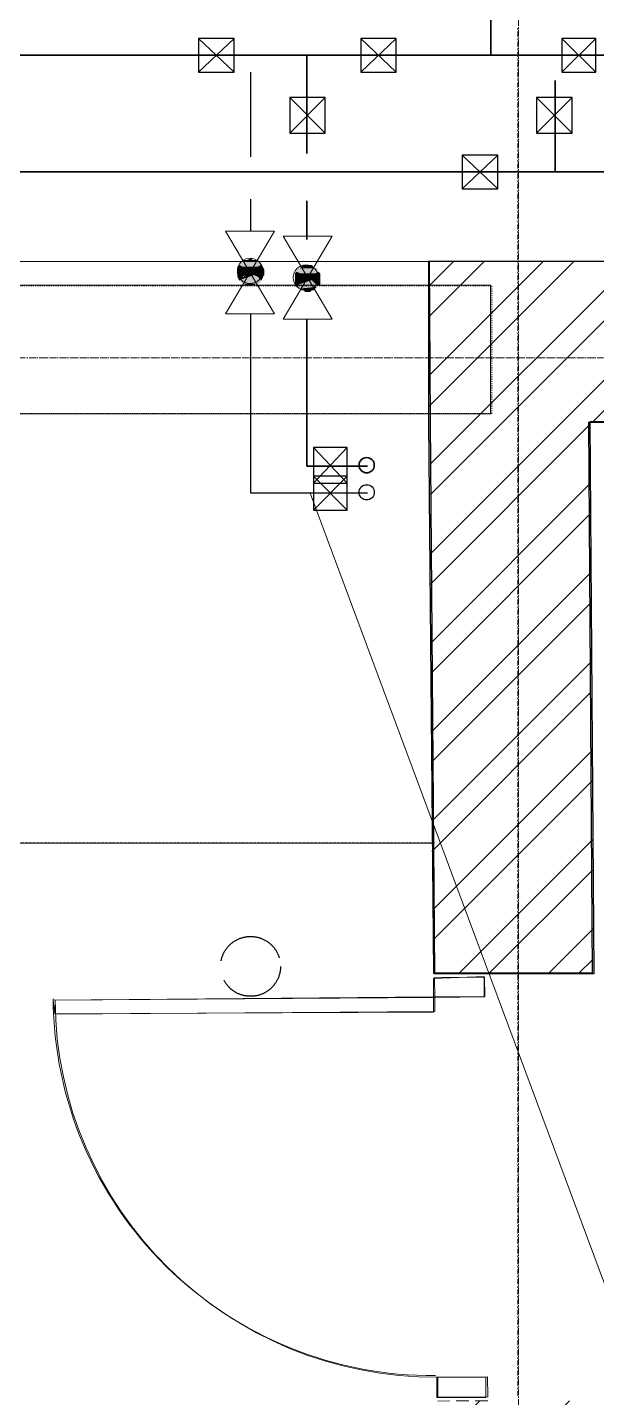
# Model space of a CAD drawing. Header units: millimetres. Extents: x -10178924 to 11692288, y -947381 to 58396.
# Drawn here: x 764928 to 766354, y -824944 to -821513 of the extents above; entities that cross this region are included whole.
import ezdxf

# ---------------------------------------------------------------- set-up
doc = ezdxf.new("R2010")
doc.units = ezdxf.units.MM
for name, pattern in [('334', [5, 4, -1]), ('HIDDEN', [9.525, 6.35, -3.175]), ('короткая штриховая', [282.222222, 141.111111, -141.111111]), ('невидимая', [9.525, 6.35, -3.175]), ('осевая', [50.8, 31.75, -6.35, 6.35, -6.35])]:
    doc.linetypes.add(name, pattern=pattern)
for name, color, linetype, lineweight in [('PDF _0', 7, 'Continuous', 9), ('PDF _Текст', 7, 'Continuous', 5), ('АР_Двери', 250, 'Continuous', 9), ('Балки.1', 7, 'Continuous', 9), ('Двери', 7, 'Continuous', 9), ('Контур пол Подвал', 7, 'Continuous', 9), ('Основная ГКЛ', 250, 'Continuous', 9), ('Размеры осевые', 153, 'Continuous', 9), ('ШТРИХОВКА', 252, 'Continuous', 15)]:
    doc.layers.add(name, color=color, linetype=linetype, lineweight=lineweight)
for name, color, linetype, true_color in [('PDF _АР_Двери', 7, 'Continuous', 0x545454), ('PDF _Контур пол Подвал', 7, 'Continuous', 0xcd6928), ('PDF _Основная ГКЛ', 7, 'Continuous', 0x545454), ('PDF _Размеры осевые', 7, 'Continuous', 0x5d6970), ('PDF _штриховка', 7, 'Continuous', 0x95834a)]:
    doc.layers.add(name, color=color, linetype=linetype, true_color=true_color)
for name, color, linetype in [('PDF _Балки.1', 7, 'Continuous'), ('PDF _В1_Арматура', 7, 'Continuous'), ('PDF _ВК_В1', 5, 'Continuous'), ('PDF _ВК_Т3', 1, 'Continuous'), ('PDF _ВК_Т4', 6, 'Continuous'), ('PDF _ОСНОВНАЯ', 1, 'Continuous'), ('PDF _Стены внутр.1', 7, 'Continuous'), ('Стены внутр.1', 7, 'Continuous')]:
    doc.layers.add(name, color=color, linetype=linetype)
doc.layers.add('Шахты для нанесения на ТХ', color=210, linetype='Continuous', lineweight=60, plot=False)

# ---------------------------------------------------------------- blocks, each defined once
blk = doc.blocks.new('*U2224')
at = {"layer": 'АР_Двери'}
for points in [[(-1001, 0), (-1051, 0), (-1051, 125), (-1001, 125)], [(-50, 0), (0, 0), (0, 125), (-50, 125)], [(-50, -951), (-85, -951), (-85, 0), (-50, 0)]]:
    blk.add_lwpolyline(points, close=True, dxfattribs=at)
blk.add_arc((-50, 0), 951, 180, 270, dxfattribs=at)
at = {"layer": 'Основная ГКЛ', "linetype": 'HIDDEN', "ltscale": 5}
for p, q in [((-1061, 125), (-1061, 0)), ((10, 0), (10, 125))]:
    blk.add_line(p, q, dxfattribs=at)
blk = doc.blocks.new('A$C5282721b')
at = {"layer": 'ШТРИХОВКА', "ltscale": 100, "true_color": 0x000000, "transparency": 33554687}
h = blk.add_hatch(dxfattribs=at)
h.set_pattern_fill('ANSI31', color=18, scale=50)
h.set_pattern_definition([(45, (-81439.85, -10657.2), (-112.2532, 112.2532), [])])
h.paths.add_polyline_path([(43589.43, -43091.789), (43989.442, -43091.789), (43978.799, -41709.464), (59272.291, -41709.464), (59272.291, -41309.464), (54778.974, -41309.464), (54778.974, -37367.72), (54379.879, -37367.72), (54378.974, -41309.464), (43575.708, -41309.464)])
h.paths.add_polyline_path([(43998.193, -44162.264), (43598.195, -44162.406), (43603.498, -44917.161), (44003.486, -44916.003)])
at = {"layer": 'Балки.1', "color": 18, "linetype": 'короткая штриховая', "ltscale": 0.02, "true_color": 0x000000, "transparency": 33554687}
for p, q in [((41973.795, -41369.704), (43732.649, -41369.704)), ((43732.649, -41689.704), (43732.649, -41369.704)), ((41973.795, -41689.704), (43732.649, -41689.704))]:
    blk.add_line(p, q, dxfattribs=at)
at = {"layer": 'Контур пол Подвал', "color": 18, "linetype": 'невидимая', "true_color": 0x000000, "transparency": 33554687}
for p, q in [((54378.974, -41309.464), (40553.725, -41309.464)), ((43589.618, -42764.958), (40553.725, -42764.958))]:
    blk.add_line(p, q, dxfattribs=at)
at = {"layer": 'Размеры осевые', "color": 251, "linetype": 'осевая', "ltscale": 0.5, "transparency": 33554687}
for p, q in [((43800, -52200), (43800, -40100)), ((-9750, -41550), (62308.109, -41550))]:
    blk.add_line(p, q, dxfattribs=at)
at = {"layer": 'Стены внутр.1', "color": 18, "linetype": 'Continuous', "true_color": 0x000000, "transparency": 33554687}
blk.add_line((43589.43, -43091.789), (43989.442, -43091.789), dxfattribs=at)
at = {"layer": 'Стены внутр.1', "color": 18, "linetype": 'Continuous', "true_color": 0x000000, "transparency": 33554687, "flags": 128}
for points in [[(54378.974, -41309.464), (43575.708, -41309.464)], [(43575.708, -41309.464), (43578.787, -41709.464)], [(43578.787, -41709.464), (43589.43, -43091.789)], [(43978.799, -41709.464), (59272.291, -41709.464)], [(43989.442, -43091.789), (43978.799, -41709.464)]]:
    blk.add_lwpolyline(points, dxfattribs=at)
at = {"layer": 'Шахты для нанесения на ТХ', "linetype": '334', "lineweight": 30, "ltscale": 50, "transparency": 33554687}
blk.add_circle((43128.602, -43074.2), 75, dxfattribs=at)
at = {"layer": 'Двери', "color": 18, "linetype": 'Continuous', "ltscale": 2, "true_color": 0x000000, "transparency": 33554687, "xscale": -0.9999999999999996, "rotation": 270.4411139080277}
blk.add_blockref('*U2224', (43589.507, -43101.789), dxfattribs=at)

msp = doc.modelspace()

# ---------------------------------------------------------------- linework, layer by layer
at = {"layer": 'PDF _0', "lineweight": 25}
for points in [[(765356.8, -821625.5), (765445.7, -821625.5), (765445.7, -821540.8), (765356.8, -821540.8)], [(765763.2, -821625.5), (765852.1, -821625.5), (765852.1, -821540.8), (765763.2, -821540.8)], [(766267, -821625.5), (766351.7, -821625.5), (766351.7, -821540.8), (766267, -821540.8)], [(765585.4, -821777.9), (765674.3, -821777.9), (765674.3, -821689), (765585.4, -821689)], [(766203.5, -821777.9), (766292.4, -821777.9), (766292.4, -821689), (766203.5, -821689)], [(766017.2, -821917.6), (766106.1, -821917.6), (766106.1, -821832.9), (766017.2, -821832.9)], [(765644.7, -822654.2), (765729.4, -822654.2), (765729.4, -822565.3), (765644.7, -822565.3)], [(765644.7, -822721.9), (765729.4, -822721.9), (765729.4, -822637.2), (765644.7, -822637.2)]]:
    msp.add_lwpolyline(points, close=True, dxfattribs=at)
for points in [[(765356.8, -821540.8), (765445.7, -821625.5)], [(765445.7, -821540.8), (765356.8, -821625.5)], [(765763.2, -821540.8), (765852.1, -821625.5)], [(765852.1, -821540.8), (765763.2, -821625.5)], [(766267, -821540.8), (766351.7, -821625.5)], [(766351.7, -821540.8), (766267, -821625.5)], [(765585.4, -821689), (765674.3, -821777.9)], [(765674.3, -821689), (765585.4, -821777.9)], [(766203.5, -821689), (766292.4, -821777.9)], [(766292.4, -821689), (766203.5, -821777.9)], [(766017.2, -821832.9), (766106.1, -821917.6)], [(766106.1, -821832.9), (766017.2, -821917.6)], [(765644.7, -822565.3), (765729.4, -822654.2)], [(765729.4, -822565.3), (765644.7, -822654.2)], [(765644.7, -822637.2), (765729.4, -822721.9)], [(765729.4, -822637.2), (765644.7, -822721.9)]]:
    msp.add_lwpolyline(points, dxfattribs=at)
at = {"layer": 'PDF _АР_Двери', "lineweight": 9}
for points in [[(765945.3, -823941.1), (765945.3, -823894.6), (766072.3, -823890.3), (766072.3, -823941.1)], [(764992.8, -823949.6), (764997, -823983.5), (765945.2, -823979.2), (765945.2, -823941.1)], [(765953.7, -824893.6), (765953.7, -824944.4), (766076.5, -824944.4), (766076.5, -824893.6)]]:
    msp.add_lwpolyline(points, close=True, dxfattribs=at)
msp.add_arc((765943.1, -823939), 950.4, 180.4371, 270.4372, dxfattribs=at)
at = {"layer": 'PDF _Балки.1', "lineweight": 9}
msp.add_lwpolyline([(734372.8, -822480.6), (764326.9, -822480.6), (766087.9, -822480.6), (766087.9, -822158.9), (764326.9, -822158.9)], dxfattribs=at)
at = {"layer": 'PDF _В1_Арматура', "lineweight": 0}
for points in [[(765424.6, -822023.4), (765547.3, -822230.8), (765424.6, -822230.8)], [(765424.6, -822023.4), (765547.3, -822023.4), (765424.6, -822230.8)], [(765568.5, -822036.1), (765691.3, -822243.5), (765568.5, -822243.5)], [(765568.5, -822036.1), (765691.3, -822036.1), (765568.5, -822243.5)], [(765496.5, -822120.8), (765488.1, -822125), (765496.5, -822120.8)], [(765640.5, -822133.5), (765627.8, -822141.9), (765640.5, -822133.5)], [(765466.9, -822137.7), (765458.4, -822146.2), (765466.9, -822137.7)], [(765517.7, -822137.7), (765513.5, -822146.2), (765517.7, -822137.7)], [(765610.8, -822154.6), (765602.4, -822158.9), (765610.8, -822154.6)], [(765661.6, -822154.6), (765657.4, -822158.9), (765661.6, -822154.6)]]:
    msp.add_lwpolyline(points, dxfattribs=at)
for centre in [(765485.9, -822122.9), (765625.6, -822139.8)]:
    msp.add_circle(centre, 31.7, dxfattribs=at)
at = {"layer": 'PDF _В1_Арматура', "transparency": 33554559}
for points in [[(765513.5, -822103.8), (765462.7, -822103.8), (765509.2, -822099.6)], [(765462.7, -822103.8), (765509.2, -822099.6), (765466.9, -822099.6)], [(765509.2, -822099.6), (765466.9, -822099.6), (765500.8, -822095.4)], [(765466.9, -822099.6), (765500.8, -822095.4), (765471.1, -822095.4)], [(765500.8, -822095.4), (765471.1, -822095.4), (765496.5, -822095.4)], [(765471.1, -822095.4), (765496.5, -822095.4), (765475.4, -822095.4)], [(765496.5, -822095.4), (765475.4, -822095.4), (765492.3, -822095.4)], [(765475.4, -822095.4), (765492.3, -822095.4), (765479.6, -822095.4)], [(765492.3, -822095.4), (765479.6, -822095.4), (765488.1, -822091.1)], [(765466.9, -822112.3), (765454.2, -822112.3), (765458.4, -822108.1)], [(765475.4, -822120.8), (765454.2, -822120.8), (765466.9, -822112.3)], [(765454.2, -822120.8), (765466.9, -822112.3), (765454.2, -822112.3)], [(765488.1, -822125), (765454.2, -822125), (765475.4, -822120.8)], [(765454.2, -822125), (765475.4, -822120.8), (765454.2, -822120.8)], [(765475.4, -822133.5), (765454.2, -822133.5), (765488.1, -822125)], [(765454.2, -822133.5), (765488.1, -822125), (765454.2, -822125)], [(765466.9, -822137.7), (765454.2, -822137.7), (765475.4, -822133.5)], [(765454.2, -822137.7), (765475.4, -822133.5), (765454.2, -822133.5)], [(765513.5, -822108.1), (765458.4, -822108.1), (765513.5, -822103.8)], [(765458.4, -822108.1), (765513.5, -822103.8), (765462.7, -822103.8)], [(765466.9, -822112.3), (765513.5, -822108.1), (765458.4, -822108.1)], [(765513.5, -822146.2), (765458.4, -822146.2), (765496.5, -822133.5)], [(765458.4, -822146.2), (765496.5, -822133.5), (765475.4, -822133.5)], [(765505, -822112.3), (765466.9, -822112.3), (765513.5, -822108.1)], [(765475.4, -822120.8), (765505, -822112.3), (765466.9, -822112.3)], [(765496.5, -822120.8), (765475.4, -822120.8), (765505, -822112.3)], [(765488.1, -822125), (765496.5, -822120.8), (765475.4, -822120.8)], [(765488.1, -822125), (765488.1, -822125), (765475.4, -822133.5)], [(765488.1, -822125), (765475.4, -822133.5), (765496.5, -822133.5)], [(765521.9, -822125), (765488.1, -822125), (765521.9, -822120.8)], [(765488.1, -822125), (765521.9, -822120.8), (765496.5, -822120.8)], [(765496.5, -822133.5), (765521.9, -822125), (765488.1, -822125)], [(765521.9, -822120.8), (765496.5, -822120.8), (765517.7, -822112.3)], [(765496.5, -822120.8), (765517.7, -822112.3), (765505, -822112.3)], [(765521.9, -822133.5), (765496.5, -822133.5), (765521.9, -822125)], [(765505, -822137.7), (765521.9, -822133.5), (765496.5, -822133.5)], [(765505, -822112.3), (765517.7, -822112.3), (765513.5, -822108.1)], [(765517.7, -822137.7), (765505, -822137.7), (765521.9, -822133.5)], [(765610.8, -822129.2), (765598.1, -822129.2), (765602.4, -822125)], [(765619.3, -822133.5), (765598.1, -822133.5), (765610.8, -822129.2)], [(765598.1, -822133.5), (765610.8, -822129.2), (765598.1, -822129.2)], [(765627.8, -822141.9), (765598.1, -822141.9), (765619.3, -822133.5)], [(765598.1, -822141.9), (765619.3, -822133.5), (765598.1, -822133.5)], [(765657.4, -822125), (765602.4, -822125), (765653.2, -822116.5)], [(765602.4, -822125), (765653.2, -822116.5), (765606.6, -822116.5)], [(765610.8, -822129.2), (765657.4, -822125), (765602.4, -822125)], [(765653.2, -822116.5), (765606.6, -822116.5), (765648.9, -822116.5)], [(765606.6, -822116.5), (765648.9, -822116.5), (765610.8, -822116.5)], [(765648.9, -822116.5), (765610.8, -822116.5), (765644.7, -822112.3)], [(765610.8, -822116.5), (765644.7, -822112.3), (765615.1, -822112.3)], [(765648.9, -822129.2), (765610.8, -822129.2), (765657.4, -822125)], [(765619.3, -822133.5), (765648.9, -822129.2), (765610.8, -822129.2)], [(765644.7, -822112.3), (765615.1, -822112.3), (765640.5, -822108.1)], [(765615.1, -822112.3), (765640.5, -822108.1), (765619.3, -822108.1)], [(765640.5, -822108.1), (765619.3, -822108.1), (765636.2, -822108.1)], [(765619.3, -822108.1), (765636.2, -822108.1), (765623.5, -822108.1)], [(765640.5, -822133.5), (765619.3, -822133.5), (765648.9, -822129.2)], [(765627.8, -822141.9), (765640.5, -822133.5), (765619.3, -822133.5)], [(765636.2, -822108.1), (765623.5, -822108.1), (765627.8, -822108.1)], [(765661.6, -822141.9), (765627.8, -822141.9), (765661.6, -822133.5)], [(765627.8, -822141.9), (765661.6, -822133.5), (765640.5, -822133.5)], [(765661.6, -822133.5), (765640.5, -822133.5), (765661.6, -822129.2)], [(765640.5, -822133.5), (765661.6, -822129.2), (765648.9, -822129.2)], [(765648.9, -822129.2), (765661.6, -822129.2), (765657.4, -822125)], [(765458.4, -822146.2), (765466.9, -822137.7), (765454.2, -822137.7)], [(765462.7, -822150.4), (765513.5, -822146.2), (765458.4, -822146.2)], [(765513.5, -822150.4), (765462.7, -822150.4), (765513.5, -822146.2)], [(765466.9, -822154.6), (765513.5, -822150.4), (765462.7, -822150.4)], [(765509.2, -822154.6), (765466.9, -822154.6), (765513.5, -822150.4)], [(765471.1, -822154.6), (765509.2, -822154.6), (765466.9, -822154.6)], [(765475.4, -822158.9), (765500.8, -822154.6), (765471.1, -822154.6)], [(765500.8, -822154.6), (765471.1, -822154.6), (765509.2, -822154.6)], [(765496.5, -822158.9), (765475.4, -822158.9), (765500.8, -822154.6)], [(765479.6, -822158.9), (765496.5, -822158.9), (765475.4, -822158.9)], [(765488.1, -822158.9), (765492.3, -822158.9), (765479.6, -822158.9)], [(765492.3, -822158.9), (765479.6, -822158.9), (765496.5, -822158.9)], [(765513.5, -822146.2), (765517.7, -822137.7), (765505, -822137.7)], [(765619.3, -822146.2), (765598.1, -822146.2), (765627.8, -822141.9)], [(765598.1, -822146.2), (765627.8, -822141.9), (765598.1, -822141.9)], [(765610.8, -822154.6), (765598.1, -822154.6), (765619.3, -822146.2)], [(765598.1, -822154.6), (765619.3, -822146.2), (765598.1, -822146.2)], [(765602.4, -822158.9), (765610.8, -822154.6), (765598.1, -822154.6)], [(765657.4, -822158.9), (765602.4, -822158.9), (765640.5, -822146.2)], [(765602.4, -822158.9), (765640.5, -822146.2), (765619.3, -822146.2)], [(765606.6, -822163.1), (765657.4, -822158.9), (765602.4, -822158.9)], [(765653.2, -822163.1), (765606.6, -822163.1), (765657.4, -822158.9)], [(765610.8, -822167.3), (765653.2, -822163.1), (765606.6, -822163.1)], [(765648.9, -822167.3), (765610.8, -822167.3), (765653.2, -822163.1)], [(765615.1, -822171.6), (765648.9, -822167.3), (765610.8, -822167.3)], [(765644.7, -822171.6), (765615.1, -822171.6), (765648.9, -822167.3)], [(765627.8, -822141.9), (765627.8, -822141.9), (765619.3, -822146.2)], [(765627.8, -822141.9), (765619.3, -822146.2), (765640.5, -822146.2)], [(765640.5, -822146.2), (765661.6, -822141.9), (765627.8, -822141.9)], [(765661.6, -822146.2), (765640.5, -822146.2), (765661.6, -822141.9)], [(765648.9, -822154.6), (765661.6, -822146.2), (765640.5, -822146.2)], [(765661.6, -822154.6), (765648.9, -822154.6), (765661.6, -822146.2)], [(765657.4, -822158.9), (765661.6, -822154.6), (765648.9, -822154.6)], [(765619.3, -822171.6), (765644.7, -822171.6), (765615.1, -822171.6)], [(765623.5, -822175.8), (765640.5, -822171.6), (765619.3, -822171.6)], [(765640.5, -822171.6), (765619.3, -822171.6), (765644.7, -822171.6)], [(765636.2, -822175.8), (765623.5, -822175.8), (765640.5, -822171.6)], [(765627.8, -822175.8), (765636.2, -822175.8), (765623.5, -822175.8)]]:
    msp.add_solid(points, dxfattribs=at)
at = {"layer": 'PDF _ВК_В1', "lineweight": 30}
for points in [[(765488.1, -821837.1), (765488.1, -821625.5)], [(765488.1, -822023.4), (765488.1, -821943)], [(765488.1, -822679.6), (765488.1, -822230.9)], [(765780.2, -822679.6), (765488.1, -822679.6)]]:
    msp.add_lwpolyline(points, dxfattribs=at)
msp.add_circle((765778, -822677.5), 19.1, dxfattribs=at)
at = {"layer": 'PDF _ВК_Т3', "lineweight": 35}
for points in [[(766089.2, -821358.8), (766089.2, -821583.1)], [(777980.7, -821583.1), (747497.5, -821583.1), (723215.9, -821583.1)], [(765627.8, -821828.7), (765627.8, -821583.1)], [(765627.8, -822044.6), (765627.8, -821947.2)], [(765627.8, -822611.8), (765627.8, -822243.6)], [(765780.2, -822611.8), (765627.8, -822611.8)]]:
    msp.add_lwpolyline(points, dxfattribs=at)
msp.add_circle((765778, -822609.7), 19.1, dxfattribs=at)
at = {"layer": 'PDF _ВК_Т4', "lineweight": 35}
for points in [[(766250.1, -821646.6), (766250.1, -821875.2)], [(778082.3, -821735.5), (778082.3, -821875.2), (747256.2, -821875.2), (722923.8, -821875.2)]]:
    msp.add_lwpolyline(points, dxfattribs=at)
at = {"layer": 'PDF _Контур пол Подвал', "lineweight": 9}
for points in [[(776736.1, -822099.6), (762910.5, -822099.6)], [(765945.3, -823555.9), (762910.1, -823555.9)]]:
    msp.add_lwpolyline(points, dxfattribs=at)
at = {"layer": 'PDF _ОСНОВНАЯ', "lineweight": 35}
msp.add_lwpolyline([(765945.3, -823881.9), (766343.2, -823881.9)], dxfattribs=at)
at = {"layer": 'PDF _Основная ГКЛ', "lineweight": 9}
msp.add_lwpolyline([(765945.3, -823881.9), (766072.3, -823881.9)], dxfattribs=at)
at = {"layer": 'PDF _Размеры осевые', "lineweight": 9}
for points in [[(766156.9, -821519.6), (766156.9, -821515.4)], [(766156.9, -821536.6), (766156.9, -821523.9)], [(766156.9, -821545), (766156.9, -821540.8)], [(766156.9, -821562), (766156.9, -821549.3)], [(766156.9, -821570.4), (766156.9, -821566.2)], [(766156.9, -821587.4), (766156.9, -821574.7)], [(766156.9, -821595.8), (766156.9, -821591.6)], [(766156.9, -821612.8), (766156.9, -821600.1)], [(766156.9, -821621.2), (766156.9, -821617)], [(766156.9, -821638.2), (766156.9, -821625.5)], [(766156.9, -821646.6), (766156.9, -821642.4)], [(766156.9, -821663.6), (766156.9, -821650.9)], [(766156.9, -821672), (766156.9, -821667.8)], [(766156.9, -821689), (766156.9, -821676.3)], [(766156.9, -821697.4), (766156.9, -821693.2)], [(766156.9, -821714.4), (766156.9, -821701.7)], [(766156.9, -821722.8), (766156.9, -821718.6)], [(766156.9, -821739.8), (766156.9, -821727.1)], [(766156.9, -821748.2), (766156.9, -821744)], [(766156.9, -821765.2), (766156.9, -821752.5)], [(766156.9, -821773.6), (766156.9, -821769.4)], [(766156.9, -821790.6), (766156.9, -821777.9)], [(766156.9, -821799), (766156.9, -821794.8)], [(766156.9, -821816), (766156.9, -821803.3)], [(766156.9, -821824.4), (766156.9, -821820.2)], [(766156.9, -821841.4), (766156.9, -821828.7)], [(766156.9, -821849.8), (766156.9, -821845.6)], [(766156.9, -821866.8), (766156.9, -821854.1)], [(766156.9, -821875.2), (766156.9, -821871)], [(766156.9, -821892.2), (766156.9, -821879.5)], [(766156.9, -821900.6), (766156.9, -821896.4)], [(766156.9, -821917.6), (766156.9, -821904.9)], [(766156.9, -821926), (766156.9, -821921.8)], [(766156.9, -821943), (766156.9, -821930.3)], [(766156.9, -821951.4), (766156.9, -821947.2)], [(766156.9, -821968.4), (766156.9, -821955.7)], [(766156.9, -821976.8), (766156.9, -821972.6)], [(766156.9, -821993.8), (766156.9, -821981.1)], [(766156.9, -822002.2), (766156.9, -821998)], [(766156.9, -822019.2), (766156.9, -822006.5)], [(766156.9, -822027.6), (766156.9, -822023.4)], [(766156.9, -822044.6), (766156.9, -822031.9)], [(766156.9, -822053), (766156.9, -822048.8)], [(766156.9, -822070), (766156.9, -822057.3)], [(766156.9, -822078.4), (766156.9, -822074.2)], [(766156.9, -822095.4), (766156.9, -822082.7)], [(766156.9, -822103.8), (766156.9, -822099.6)], [(766156.9, -822120.8), (766156.9, -822108.1)], [(766156.9, -822129.2), (766156.9, -822125)], [(766156.9, -822146.2), (766156.9, -822133.5)], [(766156.9, -822154.6), (766156.9, -822150.4)], [(766156.9, -822171.6), (766156.9, -822158.9)], [(766156.9, -822180), (766156.9, -822175.8)], [(766156.9, -822197), (766156.9, -822184.3)], [(766156.9, -822205.4), (766156.9, -822201.2)], [(766156.9, -822222.4), (766156.9, -822209.7)], [(766156.9, -822230.8), (766156.9, -822226.6)], [(766156.9, -822247.8), (766156.9, -822235.1)], [(766156.9, -822256.2), (766156.9, -822252)], [(766156.9, -822273.2), (766156.9, -822260.5)], [(766156.9, -822281.6), (766156.9, -822277.4)], [(766156.9, -822298.6), (766156.9, -822285.9)], [(766156.9, -822307), (766156.9, -822302.8)], [(764929.3, -822340.9), (764929.3, -822340.9)], [(764933.5, -822340.9), (764950.4, -822340.9)], [(764954.7, -822340.9), (764954.7, -822340.9)], [(764958.9, -822340.9), (764975.8, -822340.9)], [(764980.1, -822340.9), (764980.1, -822340.9)], [(764984.3, -822340.9), (765001.2, -822340.9)], [(765005.5, -822340.9), (765005.5, -822340.9)], [(765009.7, -822340.9), (765026.6, -822340.9)], [(765030.9, -822340.9), (765030.9, -822340.9)], [(765035.1, -822340.9), (765052, -822340.9)], [(765056.3, -822340.9), (765056.3, -822340.9)], [(765060.5, -822340.9), (765077.4, -822340.9)], [(765081.7, -822340.9), (765081.7, -822340.9)], [(765085.9, -822340.9), (765102.8, -822340.9)], [(765107.1, -822340.9), (765107.1, -822340.9)], [(765111.3, -822340.9), (765128.2, -822340.9)], [(765132.5, -822340.9), (765132.5, -822340.9)], [(765136.7, -822340.9), (765153.6, -822340.9)], [(765157.9, -822340.9), (765157.9, -822340.9)], [(765162.1, -822340.9), (765179, -822340.9)], [(765183.3, -822340.9), (765183.3, -822340.9)], [(765187.5, -822340.9), (765204.4, -822340.9)], [(765208.7, -822340.9), (765208.7, -822340.9)], [(765212.9, -822340.9), (765229.8, -822340.9)], [(765234.1, -822340.9), (765234.1, -822340.9)], [(765238.3, -822340.9), (765255.2, -822340.9)], [(765259.5, -822340.9), (765259.5, -822340.9)], [(765263.7, -822340.9), (765280.6, -822340.9)], [(765284.9, -822340.9), (765284.9, -822340.9)], [(765289.1, -822340.9), (765306, -822340.9)], [(765310.3, -822340.9), (765310.3, -822340.9)], [(765314.5, -822340.9), (765331.4, -822340.9)], [(765335.7, -822340.9), (765335.7, -822340.9)], [(765339.9, -822340.9), (765356.8, -822340.9)], [(765361.1, -822340.9), (765361.1, -822340.9)], [(765365.3, -822340.9), (765382.2, -822340.9)], [(765386.5, -822340.9), (765386.5, -822340.9)], [(765390.7, -822340.9), (765407.6, -822340.9)], [(765411.9, -822340.9), (765411.9, -822340.9)], [(765416.1, -822340.9), (765433, -822340.9)], [(765437.3, -822340.9), (765437.3, -822340.9)], [(765441.5, -822340.9), (765458.4, -822340.9)], [(765462.7, -822340.9), (765462.7, -822340.9)], [(765466.9, -822340.9), (765483.8, -822340.9)], [(765488.1, -822340.9), (765488.1, -822340.9)], [(765492.3, -822340.9), (765509.2, -822340.9)], [(765513.5, -822340.9), (765513.5, -822340.9)], [(765517.7, -822340.9), (765534.6, -822340.9)], [(765538.9, -822340.9), (765538.9, -822340.9)], [(765543.1, -822340.9), (765560, -822340.9)], [(765564.3, -822340.9), (765564.3, -822340.9)], [(765568.5, -822340.9), (765585.4, -822340.9)], [(765589.7, -822340.9), (765589.7, -822340.9)], [(765593.9, -822340.9), (765610.8, -822340.9)], [(765615.1, -822340.9), (765615.1, -822340.9)], [(765619.3, -822340.9), (765636.2, -822340.9)], [(765640.5, -822340.9), (765640.5, -822340.9)], [(765644.7, -822340.9), (765661.6, -822340.9)], [(765665.9, -822340.9), (765665.9, -822340.9)], [(765670.1, -822340.9), (765687, -822340.9)], [(765691.3, -822340.9), (765691.3, -822340.9)], [(765695.5, -822340.9), (765712.4, -822340.9)], [(765716.7, -822340.9), (765716.7, -822340.9)], [(765720.9, -822340.9), (765737.8, -822340.9)], [(765742.1, -822340.9), (765742.1, -822340.9)], [(765746.3, -822340.9), (765763.2, -822340.9)], [(765767.5, -822340.9), (765767.5, -822340.9)], [(765771.7, -822340.9), (765788.6, -822340.9)], [(765792.9, -822340.9), (765792.9, -822340.9)], [(765797.1, -822340.9), (765814, -822340.9)], [(765818.3, -822340.9), (765818.3, -822340.9)], [(765822.5, -822340.9), (765839.4, -822340.9)], [(765843.7, -822340.9), (765843.7, -822340.9)], [(765847.9, -822340.9), (765864.8, -822340.9)], [(765869.1, -822340.9), (765869.1, -822340.9)], [(765873.3, -822340.9), (765890.2, -822340.9)], [(765894.5, -822340.9), (765894.5, -822340.9)], [(765898.7, -822340.9), (765915.6, -822340.9)], [(765919.9, -822340.9), (765919.9, -822340.9)], [(765924.1, -822340.9), (765941, -822340.9)], [(765945.3, -822340.9), (765945.3, -822340.9)], [(765949.5, -822340.9), (765966.4, -822340.9)], [(765970.7, -822340.9), (765970.7, -822340.9)], [(765974.9, -822340.9), (765991.8, -822340.9)], [(765996.1, -822340.9), (765996.1, -822340.9)], [(766000.3, -822340.9), (766017.2, -822340.9)], [(766021.5, -822340.9), (766021.5, -822340.9)], [(766025.7, -822340.9), (766042.6, -822340.9)], [(766046.9, -822340.9), (766046.9, -822340.9)], [(766051.1, -822340.9), (766068, -822340.9)], [(766072.3, -822340.9), (766072.3, -822340.9)], [(766076.5, -822340.9), (766093.4, -822340.9)], [(766097.7, -822340.9), (766097.7, -822340.9)], [(766101.9, -822340.9), (766118.8, -822340.9)], [(766123.1, -822340.9), (766123.1, -822340.9)], [(766127.3, -822340.9), (766144.2, -822340.9)], [(766148.5, -822340.9), (766148.5, -822340.9)], [(766152.7, -822340.9), (766169.6, -822340.9)], [(766156.9, -822324), (766156.9, -822311.3)], [(766156.9, -822332.4), (766156.9, -822328.2)], [(766156.9, -822349.4), (766156.9, -822336.7)], [(766173.9, -822340.9), (766173.9, -822340.9)], [(766178.1, -822340.9), (766195, -822340.9)], [(766199.3, -822340.9), (766199.3, -822340.9)], [(766203.5, -822340.9), (766220.4, -822340.9)], [(766224.7, -822340.9), (766224.7, -822340.9)], [(766228.9, -822340.9), (766245.8, -822340.9)], [(766250.1, -822340.9), (766250.1, -822340.9)], [(766254.3, -822340.9), (766271.2, -822340.9)], [(766275.5, -822340.9), (766275.5, -822340.9)], [(766279.7, -822340.9), (766296.6, -822340.9)], [(766300.9, -822340.9), (766300.9, -822340.9)], [(766305.1, -822340.9), (766322, -822340.9)], [(766326.3, -822340.9), (766326.3, -822340.9)], [(766330.5, -822340.9), (766347.4, -822340.9)], [(766351.7, -822340.9), (766351.7, -822340.9)], [(766156.9, -822357.8), (766156.9, -822353.6)], [(766156.9, -822374.8), (766156.9, -822362.1)], [(766156.9, -822383.2), (766156.9, -822379)], [(766156.9, -822400.2), (766156.9, -822387.5)], [(766156.9, -822408.6), (766156.9, -822404.4)], [(766156.9, -822425.6), (766156.9, -822412.9)], [(766156.9, -822434), (766156.9, -822429.8)], [(766156.9, -822451), (766156.9, -822438.3)], [(766156.9, -822459.4), (766156.9, -822455.2)], [(766156.9, -822476.4), (766156.9, -822463.7)], [(766156.9, -822484.8), (766156.9, -822480.6)], [(766156.9, -822501.8), (766156.9, -822489.1)], [(766156.9, -822510.2), (766156.9, -822506)], [(766156.9, -822527.2), (766156.9, -822514.5)], [(766156.9, -822535.6), (766156.9, -822531.4)], [(766156.9, -822552.6), (766156.9, -822539.9)], [(766156.9, -822561), (766156.9, -822556.8)], [(766156.9, -822578), (766156.9, -822565.3)], [(766156.9, -822586.4), (766156.9, -822582.2)], [(766156.9, -822603.4), (766156.9, -822590.7)], [(766156.9, -822611.8), (766156.9, -822607.6)], [(766156.9, -822628.8), (766156.9, -822616.1)], [(766156.9, -822637.2), (766156.9, -822633)], [(766156.9, -822654.2), (766156.9, -822641.5)], [(766156.9, -822662.6), (766156.9, -822658.4)], [(766156.9, -822679.6), (766156.9, -822666.9)], [(766156.9, -822688), (766156.9, -822683.8)], [(766156.9, -822705), (766156.9, -822692.3)], [(766156.9, -822713.4), (766156.9, -822709.2)], [(766156.9, -822730.4), (766156.9, -822717.7)], [(766156.9, -822738.8), (766156.9, -822734.6)], [(766156.9, -822755.8), (766156.9, -822743.1)], [(766156.9, -822764.2), (766156.9, -822760)], [(766156.9, -822781.2), (766156.9, -822768.5)], [(766156.9, -822789.6), (766156.9, -822785.4)], [(766156.9, -822806.6), (766156.9, -822793.9)], [(766156.9, -822815), (766156.9, -822810.8)], [(766156.9, -822832), (766156.9, -822819.3)], [(766156.9, -822840.4), (766156.9, -822836.2)], [(766156.9, -822857.4), (766156.9, -822844.7)], [(766156.9, -822865.8), (766156.9, -822861.6)], [(766156.9, -822882.8), (766156.9, -822870.1)], [(766156.9, -822891.2), (766156.9, -822887)], [(766156.9, -822908.2), (766156.9, -822895.5)], [(766156.9, -822916.6), (766156.9, -822912.4)], [(766156.9, -822933.6), (766156.9, -822920.9)], [(766156.9, -822942), (766156.9, -822937.8)], [(766156.9, -822959), (766156.9, -822946.3)], [(766156.9, -822967.4), (766156.9, -822963.2)], [(766156.9, -822984.4), (766156.9, -822971.7)], [(766156.9, -822992.8), (766156.9, -822988.6)], [(766156.9, -823009.8), (766156.9, -822997.1)], [(766156.9, -823018.2), (766156.9, -823014)], [(766156.9, -823035.2), (766156.9, -823022.5)], [(766156.9, -823043.6), (766156.9, -823039.4)], [(766156.9, -823060.6), (766156.9, -823047.9)], [(766156.9, -823069), (766156.9, -823064.8)], [(766156.9, -823086), (766156.9, -823073.3)], [(766156.9, -823094.4), (766156.9, -823090.2)], [(766156.9, -823111.4), (766156.9, -823098.7)], [(766156.9, -823119.8), (766156.9, -823115.6)], [(766156.9, -823136.8), (766156.9, -823124.1)], [(766156.9, -823145.2), (766156.9, -823141)], [(766156.9, -823162.2), (766156.9, -823149.5)], [(766156.9, -823170.6), (766156.9, -823166.4)], [(766156.9, -823187.6), (766156.9, -823174.9)], [(766156.9, -823196), (766156.9, -823191.8)], [(766156.9, -823213), (766156.9, -823200.3)], [(766156.9, -823221.4), (766156.9, -823217.2)], [(766156.9, -823238.4), (766156.9, -823225.7)], [(766156.9, -823246.8), (766156.9, -823242.6)], [(766156.9, -823263.8), (766156.9, -823251.1)], [(766156.9, -823272.2), (766156.9, -823268)], [(766156.9, -823289.2), (766156.9, -823276.5)], [(766156.9, -823297.6), (766156.9, -823293.4)], [(766156.9, -823314.6), (766156.9, -823301.9)], [(766156.9, -823323), (766156.9, -823318.8)], [(766156.9, -823340), (766156.9, -823327.3)], [(766156.9, -823348.4), (766156.9, -823344.2)], [(766156.9, -823365.4), (766156.9, -823352.7)], [(766156.9, -823373.8), (766156.9, -823369.6)], [(766156.9, -823390.8), (766156.9, -823378.1)], [(766156.9, -823399.2), (766156.9, -823395)], [(766156.9, -823416.2), (766156.9, -823403.5)], [(766156.9, -823424.6), (766156.9, -823420.4)], [(766156.9, -823441.6), (766156.9, -823428.9)], [(766156.9, -823450), (766156.9, -823445.8)], [(766156.9, -823467), (766156.9, -823454.3)], [(766156.9, -823475.4), (766156.9, -823471.2)], [(766156.9, -823492.4), (766156.9, -823479.7)], [(766156.9, -823500.8), (766156.9, -823496.6)], [(766156.9, -823517.8), (766156.9, -823505.1)], [(766156.9, -823526.2), (766156.9, -823522)], [(766156.9, -823543.2), (766156.9, -823530.5)], [(766156.9, -823551.6), (766156.9, -823547.4)], [(766156.9, -823568.6), (766156.9, -823555.9)], [(766156.9, -823577.1), (766156.9, -823572.8)], [(766156.9, -823594), (766156.9, -823581.3)], [(766156.9, -823602.4), (766156.9, -823598.2)], [(766156.9, -823619.4), (766156.9, -823606.7)], [(766156.9, -823627.9), (766156.9, -823623.6)], [(766156.9, -823644.8), (766156.9, -823632.1)], [(766156.9, -823653.2), (766156.9, -823649)], [(766156.9, -823670.2), (766156.9, -823657.5)], [(766156.9, -823678.7), (766156.9, -823674.4)], [(766156.9, -823695.6), (766156.9, -823682.9)], [(766156.9, -823704.1), (766156.9, -823699.8)], [(766156.9, -823721), (766156.9, -823708.3)], [(766156.9, -823729.5), (766156.9, -823725.2)], [(766156.9, -823746.4), (766156.9, -823733.7)], [(766156.9, -823754.9), (766156.9, -823750.6)], [(766156.9, -823771.8), (766156.9, -823759.1)], [(766156.9, -823780.2), (766156.9, -823776)], [(766156.9, -823797.2), (766156.9, -823784.5)], [(766156.9, -823805.7), (766156.9, -823801.4)], [(766156.9, -823822.6), (766156.9, -823809.9)], [(766156.9, -823831.1), (766156.9, -823826.8)], [(766156.9, -823848), (766156.9, -823835.3)], [(766156.9, -823856.5), (766156.9, -823852.2)], [(766156.9, -823873.4), (766156.9, -823860.7)], [(766156.9, -823881.9), (766156.9, -823877.6)], [(766156.9, -823898.8), (766156.9, -823886.1)], [(766156.9, -823907.3), (766156.9, -823903)], [(766156.9, -823924.2), (766156.9, -823911.5)], [(766156.9, -823932.7), (766156.9, -823928.4)], [(766156.9, -823949.6), (766156.9, -823936.9)], [(766156.9, -823958.1), (766156.9, -823953.8)], [(766156.9, -823975), (766156.9, -823962.3)], [(766156.9, -823983.5), (766156.9, -823979.2)], [(766156.9, -824000.4), (766156.9, -823987.7)], [(766156.9, -824008.9), (766156.9, -824004.6)], [(766156.9, -824025.8), (766156.9, -824013.1)], [(766156.9, -824034.3), (766156.9, -824030)], [(766156.9, -824051.2), (766156.9, -824038.5)], [(766156.9, -824059.7), (766156.9, -824055.4)], [(766156.9, -824076.6), (766156.9, -824063.9)], [(766156.9, -824085.1), (766156.9, -824080.8)], [(766156.9, -824102), (766156.9, -824089.3)], [(766156.9, -824110.5), (766156.9, -824106.2)], [(766156.9, -824127.4), (766156.9, -824114.7)], [(766156.9, -824135.9), (766156.9, -824131.6)], [(766156.9, -824152.8), (766156.9, -824140.1)], [(766156.9, -824161.3), (766156.9, -824157)], [(766156.9, -824178.2), (766156.9, -824165.5)], [(766156.9, -824186.7), (766156.9, -824182.4)], [(766156.9, -824203.6), (766156.9, -824190.9)], [(766156.9, -824212.1), (766156.9, -824207.8)], [(766156.9, -824229), (766156.9, -824216.3)], [(766156.9, -824237.5), (766156.9, -824233.2)], [(766156.9, -824254.4), (766156.9, -824241.7)], [(766156.9, -824262.9), (766156.9, -824258.6)], [(766156.9, -824279.8), (766156.9, -824267.1)], [(766156.9, -824288.3), (766156.9, -824284)], [(766156.9, -824305.2), (766156.9, -824292.5)], [(766156.9, -824313.7), (766156.9, -824309.4)], [(766156.9, -824330.6), (766156.9, -824317.9)], [(766156.9, -824339.1), (766156.9, -824334.8)], [(766156.9, -824356), (766156.9, -824343.3)], [(766156.9, -824364.5), (766156.9, -824360.2)], [(766156.9, -824381.4), (766156.9, -824368.7)], [(766156.9, -824389.9), (766156.9, -824385.6)], [(766156.9, -824406.8), (766156.9, -824394.1)], [(766156.9, -824415.3), (766156.9, -824411)], [(766156.9, -824432.2), (766156.9, -824419.5)], [(766156.9, -824440.7), (766156.9, -824436.4)], [(766156.9, -824457.6), (766156.9, -824444.9)], [(766156.9, -824466.1), (766156.9, -824461.8)], [(766156.9, -824483), (766156.9, -824470.3)], [(766156.9, -824491.5), (766156.9, -824487.2)], [(766156.9, -824508.4), (766156.9, -824495.7)], [(766156.9, -824516.9), (766156.9, -824512.6)], [(766156.9, -824533.8), (766156.9, -824521.1)], [(766156.9, -824542.3), (766156.9, -824538)], [(766156.9, -824559.2), (766156.9, -824546.5)], [(766156.9, -824567.7), (766156.9, -824563.4)], [(766156.9, -824584.6), (766156.9, -824571.9)], [(766156.9, -824593.1), (766156.9, -824588.8)], [(766156.9, -824610), (766156.9, -824597.3)], [(766156.9, -824618.5), (766156.9, -824614.2)], [(766156.9, -824635.4), (766156.9, -824622.7)], [(766156.9, -824643.9), (766156.9, -824639.6)], [(766156.9, -824660.8), (766156.9, -824648.1)], [(766156.9, -824669.3), (766156.9, -824665)], [(766156.9, -824686.2), (766156.9, -824673.5)], [(766156.9, -824694.7), (766156.9, -824690.4)], [(766156.9, -824711.6), (766156.9, -824698.9)], [(766156.9, -824720.1), (766156.9, -824715.8)], [(766156.9, -824737), (766156.9, -824724.3)], [(766156.9, -824745.5), (766156.9, -824741.2)], [(766156.9, -824762.4), (766156.9, -824749.7)], [(766156.9, -824770.9), (766156.9, -824766.6)], [(766156.9, -824787.8), (766156.9, -824775.1)], [(766156.9, -824796.3), (766156.9, -824792)], [(766156.9, -824813.2), (766156.9, -824800.5)], [(766156.9, -824821.7), (766156.9, -824817.4)], [(766156.9, -824838.6), (766156.9, -824825.9)], [(766156.9, -824847.1), (766156.9, -824842.8)], [(766156.9, -824864), (766156.9, -824851.3)], [(766156.9, -824872.5), (766156.9, -824868.2)], [(766156.9, -824889.4), (766156.9, -824876.7)], [(766156.9, -824897.9), (766156.9, -824893.6)], [(766156.9, -824914.8), (766156.9, -824902.1)], [(766156.9, -824923.3), (766156.9, -824919)], [(766156.9, -824940.2), (766156.9, -824927.5)]]:
    msp.add_lwpolyline(points, dxfattribs=at)
at = {"layer": 'PDF _Стены внутр.1', "lineweight": 25}
for points in [[(765932.6, -822099.6), (765932.6, -822501.8)], [(776736.1, -822099.6), (765933, -822099.6)], [(765932.6, -822501.8), (765945.3, -823881.8)], [(766334.7, -822501.8), (781629.2, -822501.8)], [(766343.2, -823881.9), (766334.7, -822501.8)]]:
    msp.add_lwpolyline(points, dxfattribs=at)
at = {"layer": 'PDF _Текст'}
msp.add_lwpolyline([(765636.2, -822679.6), (767198.3, -826874.7), (767295.6, -826874.7), (770136.1, -826874.7)], dxfattribs=at)
at = {"layer": 'PDF _штриховка', "color": 251, "lineweight": 5, "true_color": 0x636466}
for points in [[(765932.6, -822239.3), (766072.3, -822099.6)], [(765932.6, -822463.7), (766296.6, -822099.6)], [(765936.8, -822683.8), (766521, -822099.6)], [(766343.2, -822501.8), (766745.3, -822099.6)], [(765936.8, -822908.2), (766334.7, -822510.3)], [(765941, -823128.3), (766334.7, -822734.6)], [(765941, -823352.7), (766338.9, -822954.8)], [(765941, -823577.1), (766338.9, -823179.1)], [(765945.3, -823797.2), (766343.2, -823399.3)], [(766085, -823881.9), (766343.2, -823623.6)], [(766309.3, -823881.9), (766343.2, -823848)]]:
    msp.add_lwpolyline(points, dxfattribs=at)

# ---------------------------------------------------------------- block references
msp.add_blockref('A$C5282721b', (722358.6, -780790.4))

doc.saveas('drawing.dxf')
